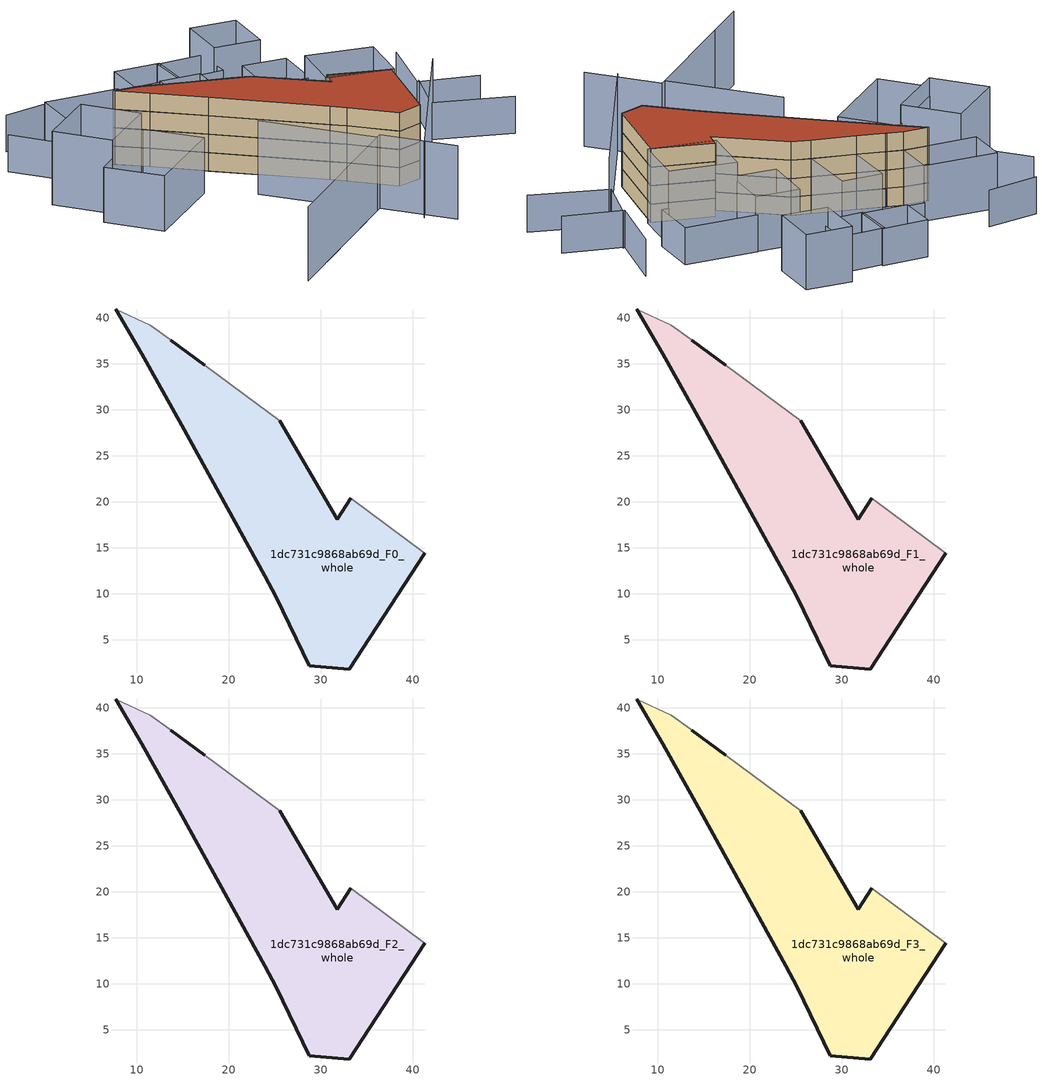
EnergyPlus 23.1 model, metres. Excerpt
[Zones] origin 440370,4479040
1dc731c9868ab69d_F0_whole
 floor ground (EU_floor_Construction): 33.09,1.82 41.33,14.41 33.3,20.39 31.79,18.09 25.57,28.82 23.08,30.67 17.43,34.83 13.73,37.55 13.61,37.64 11.5,39.19 7.73,40.95 10.58,36.1 14.91,28.3 23.94,11.96 25.19,9.63 28.75,2.19 z0
 wall outside (EU_wall_Construction): 13.73,37.55 17.43,34.83 / 25.57,28.82 31.79,18.09 33.3,20.39 / 41.33,14.41 33.09,1.82 28.75,2.19 25.19,9.63 23.94,11.96 14.91,28.3 10.58,36.1 7.73,40.95 z0:3
 wall adiabatic (EU_wall_Construction): 7.73,40.95 11.5,39.19 13.61,37.64 13.73,37.55 / 17.43,34.83 23.08,30.67 25.57,28.82 / 33.3,20.39 41.33,14.41 z0:3
1dc731c9868ab69d_F1_whole
 floor to 1dc731c9868ab69d_F0_whole (EU_floor_Construction): 33.09,1.82 41.33,14.41 33.3,20.39 31.79,18.09 25.57,28.82 23.08,30.67 17.43,34.83 13.73,37.55 13.61,37.64 11.5,39.19 7.73,40.95 10.57,36.1 14.91,28.3 23.94,11.96 25.19,9.63 28.75,2.19 z3
 wall outside (EU_wall_Construction): 13.73,37.55 17.43,34.83 / 25.57,28.82 31.79,18.09 33.3,20.39 / 41.33,14.41 33.09,1.82 28.75,2.19 25.19,9.63 23.94,11.96 14.91,28.3 10.58,36.1 7.73,40.95 z3:6
 wall adiabatic (EU_wall_Construction): 7.73,40.95 11.5,39.19 13.61,37.64 13.73,37.55 / 17.43,34.83 23.08,30.67 25.57,28.82 / 33.3,20.39 41.33,14.41 z3:6
1dc731c9868ab69d_F2_whole
 floor to 1dc731c9868ab69d_F1_whole (EU_floor_Construction): 33.09,1.82 41.33,14.41 33.3,20.39 31.79,18.09 25.57,28.82 23.08,30.67 17.43,34.83 13.73,37.55 13.61,37.64 11.5,39.19 7.73,40.95 10.57,36.1 14.91,28.3 23.94,11.96 25.19,9.63 28.75,2.19 z6
 wall outside (EU_wall_Construction): 13.73,37.55 17.43,34.83 / 25.57,28.82 31.79,18.09 33.3,20.39 / 41.33,14.41 33.09,1.82 28.75,2.19 25.19,9.63 23.94,11.96 14.91,28.3 10.58,36.1 7.73,40.95 z6:9
 wall adiabatic (EU_wall_Construction): 7.73,40.95 11.5,39.19 13.61,37.64 13.73,37.55 / 17.43,34.83 23.08,30.67 25.57,28.82 / 33.3,20.39 41.33,14.41 z6:9
1dc731c9868ab69d_F3_whole
 floor to 1dc731c9868ab69d_F2_whole (EU_floor_Construction): 33.09,1.82 41.33,14.41 33.3,20.39 31.79,18.09 25.57,28.82 23.08,30.67 17.43,34.83 13.73,37.55 13.61,37.64 11.5,39.19 7.73,40.95 10.57,36.1 14.91,28.3 23.94,11.96 25.19,9.63 28.75,2.19 z9
 wall outside (EU_wall_Construction): 13.73,37.55 17.43,34.83 / 25.57,28.82 31.79,18.09 33.3,20.39 / 41.33,14.41 33.09,1.82 28.75,2.19 25.19,9.63 23.94,11.96 14.91,28.3 10.58,36.1 7.73,40.95 z9:12
 wall adiabatic (EU_wall_Construction): 7.73,40.95 11.5,39.19 13.61,37.64 13.73,37.55 / 17.43,34.83 23.08,30.67 25.57,28.82 / 33.3,20.39 41.33,14.41 z9:12
 roof outside (EU_roof_Construction): 25.57,28.82 31.79,18.09 33.3,20.39 41.33,14.41 33.09,1.82 28.75,2.19 25.19,9.63 23.94,11.96 14.91,28.3 10.58,36.1 7.73,40.95 11.5,39.19 13.61,37.64 13.73,37.55 17.43,34.83 23.08,30.67 z12
shading: 7.7,23.03 -7.81,17.77 / -7.81,17.77 -10.99,27.16 / -10.99,27.16 4.52,32.42 / 4.52,32.42 7.7,23.03 / 3.3,50.65 14.4,45.68 / 14.4,45.68 11.5,39.19 / 11.5,39.19 0.4,44.16 / 0.4,44.16 3.3,50.65 / 36.41,26.26 29.81,29.42 / 29.81,29.42 33.56,37.25 / 33.56,37.25 40.16,34.08 / 40.16,34.08 36.41,26.26 / 16.8,33.34 20.81,42.78 / 20.81,42.78 27.09,40.11 / 27.09,40.11 23.08,30.67 / 23.08,30.67 16.8,33.34 / 43.38,41.93 36.44,45.11 / 36.44,45.11 40.03,52.93 / 40.03,52.93 46.97,49.74 / 46.97,49.74 43.38,41.93 z0:9; 12.6,16.5 19.02,-1.52 / 19.02,-1.52 -9.13,-11.55 / 21.39,-8.77 48.56,12.31 / -1.44,-8.79 20.01,-1.15 / 20.01,-1.15 24.23,-13 / -10.6,37.59 0.44,41.24 / 0.44,41.24 3.53,31.91 / 3.53,31.91 -7.52,28.26 / -7.52,28.26 -10.6,37.59 / 37.03,27.84 46.5,22.28 / 46.5,22.28 41.74,14.17 / 41.74,14.17 32.27,19.73 / 32.27,19.73 37.03,27.84 z0:12; -4.62,51.21 -1.16,40.71 / 9.89,54.63 1.26,56.61 / 56.27,2.59 46.15,10.67 / 46.15,10.67 51.93,17.9 / 59.38,12.04 51.34,17.69 / 51.34,17.69 58.34,27.64 / 39.87,34.24 50.95,29.25 / 50.95,29.25 47.59,21.79 / 47.59,21.79 36.51,26.79 / 36.51,26.79 39.87,34.24 / 31.56,52.2 38.58,49.43 / 38.58,49.43 36.03,42.98 / 36.03,42.98 29.02,45.74 / 29.02,45.74 31.56,52.2 / 25.02,55.27 32.09,52.25 / 32.09,52.25 29.38,45.91 / 29.38,45.91 22.31,48.93 / 22.31,48.93 25.02,55.27 z0:6; 33.53,37.08 28.51,26.72 / 28.51,26.72 22.09,29.83 / 22.09,29.83 27.11,40.19 / 27.11,40.19 33.53,37.08 / 11.26,38.64 14.35,45.71 / 14.35,45.71 20.91,42.84 / 20.91,42.84 17.81,35.77 / 17.81,35.77 11.26,38.64 z0:3
[Building]
EU S2 Campaign: North Axis=0; Terrain=City; Solar Distribution=FullExterior
[Site:Location]
Madrid: Latitude=40.5; Longitude=-3.5; Time Zone=1; Elevation=609
[SizingPeriod:WeatherFileDays]
AnnualSizingPeriod: Begin Month=1; Begin Day of Month=1; End Month=12; End Day of Month=31; Day of Week for Start Day=Monday; Use Weather File Daylight Saving Period=No; Use Weather File Rain and Snow Indicators=No
[MATERIAL]
EU_InternalMass_Material: Roughness=MediumRough; Thickness=0.1; Conductivity=1; Density=1800; Specific Heat=900; Thermal Absorptance=0.9; Solar Absorptance=0.7; Visible Absorptance=0.7
[MATERIAL:NOMASS] Roughness=MediumRough; Thermal Absorptance=0.9; Solar Absorptance=0.7; Visible Absorptance=0.7
Name | Thermal Resistance
EU_wall_NoMass | 1.60022
EU_roof_NoMass | 1.57597
EU_floor_NoMass | 0.470652
[CONSTRUCTION]
EU_wall_Construction: EU_wall_NoMass
EU_roof_Construction: EU_roof_NoMass
EU_floor_Construction: EU_floor_NoMass
EU_InternalMass_Construction: EU_InternalMass_Material
[ZONE] Type=1; Multiplier=1; Ceiling Height=autocalculate; Volume=1209.74; Floor Area=autocalculate; Part of Total Floor Area=Yes
1dc731c9868ab69d_F0_whole; 1dc731c9868ab69d_F1_whole; 1dc731c9868ab69d_F2_whole; 1dc731c9868ab69d_F3_whole
[INTERNALMASS] Construction=EU_InternalMass_Construction; Surface Area=403.233
Name | Zone or ZoneList
1dc731c9868ab69d_F0_whole_EU_InternalMass | 1dc731c9868ab69d_F0_whole
1dc731c9868ab69d_F1_whole_EU_InternalMass | 1dc731c9868ab69d_F1_whole
1dc731c9868ab69d_F2_whole_EU_InternalMass | 1dc731c9868ab69d_F2_whole
1dc731c9868ab69d_F3_whole_EU_InternalMass | 1dc731c9868ab69d_F3_whole
[OTHEREQUIPMENT] Fuel Type=Electricity; Design Level Calculation Method=Watts/Area; Power per Zone Floor Area=1; Fraction Latent=0; Fraction Radiant=0; Fraction Lost=0; Carbon Dioxide Generation Rate=0; EndUse Subcategory=EU_Step8_InternalGains
Name | Zone or ZoneList or Space or SpaceList | Schedule
EU_Step8_InternalGain_1dc731c9868ab69d_F0_whole_f000 | 1dc731c9868ab69d_F0_whole | EU_Step8_GainSchedule_1dc731c9868ab69d_F0_whole_f000
EU_Step8_InternalGain_1dc731c9868ab69d_F1_whole_f000 | 1dc731c9868ab69d_F1_whole | EU_Step8_GainSchedule_1dc731c9868ab69d_F1_whole_f000
EU_Step8_InternalGain_1dc731c9868ab69d_F2_whole_f000 | 1dc731c9868ab69d_F2_whole | EU_Step8_GainSchedule_1dc731c9868ab69d_F2_whole_f000
EU_Step8_InternalGain_1dc731c9868ab69d_F3_whole_f000 | 1dc731c9868ab69d_F3_whole | EU_Step8_GainSchedule_1dc731c9868ab69d_F3_whole_f000
[ZONEVENTILATION:DESIGNFLOWRATE] Schedule=EU_AlwaysOn; Design Flow Rate Calculation Method=AirChanges/Hour; Air Changes per Hour=0.480704; Ventilation Type=Natural; Fan Pressure Rise=0; Fan Total Efficiency=1; Constant Term Coefficient=1; Temperature Term Coefficient=0; Velocity Term Coefficient=0; Velocity Squared Term Coefficient=0; Minimum Indoor Temperature=-100; Maximum Indoor Temperature=100; Delta Temperature=-100; Minimum Outdoor Temperature=-100; Maximum Outdoor Temperature=100; Maximum Wind Speed=40
Name | Zone or ZoneList or Space or SpaceList
EU_ConstantAir_1dc731c9868ab69d_F0_whole | 1dc731c9868ab69d_F0_whole
EU_ConstantAir_1dc731c9868ab69d_F1_whole | 1dc731c9868ab69d_F1_whole
EU_ConstantAir_1dc731c9868ab69d_F2_whole | 1dc731c9868ab69d_F2_whole
EU_ConstantAir_1dc731c9868ab69d_F3_whole | 1dc731c9868ab69d_F3_whole
[HVACTEMPLATE:THERMOSTAT] Constant Heating Setpoint=20; Constant Cooling Setpoint=50
EU_HeatOnly_1dc731c9868ab69d_F0_whole; EU_HeatOnly_1dc731c9868ab69d_F1_whole; EU_HeatOnly_1dc731c9868ab69d_F2_whole; EU_HeatOnly_1dc731c9868ab69d_F3_whole
[HVACTEMPLATE:ZONE:IDEALLOADSAIRSYSTEM] System Availability Schedule=EU_AlwaysOn; Maximum Heating Supply Air Temperature=50; Minimum Cooling Supply Air Temperature=13; Maximum Heating Supply Air Humidity Ratio=0.0156; Minimum Cooling Supply Air Humidity Ratio=0.0077; Heating Limit=NoLimit; Cooling Limit=NoLimit; Heating Availability Schedule=EU_AlwaysOn; Cooling Availability Schedule=EU_CoolingOff; Dehumidification Control Type=ConstantSensibleHeatRatio; Cooling Sensible Heat Ratio=0.7; Dehumidification Setpoint=60; Humidification Control Type=None; Humidification Setpoint=30; Outdoor Air Method=None; Outdoor Air Flow Rate per Person=0.00944; Outdoor Air Flow Rate per Zone Floor Area=0; Outdoor Air Flow Rate per Zone=0; Demand Controlled Ventilation Type=None; Outdoor Air Economizer Type=NoEconomizer; Heat Recovery Type=None; Sensible Heat Recovery Effectiveness=0.7; Latent Heat Recovery Effectiveness=0.65
Name | Template Thermostat
1dc731c9868ab69d_F0_whole | EU_HeatOnly_1dc731c9868ab69d_F0_whole
1dc731c9868ab69d_F1_whole | EU_HeatOnly_1dc731c9868ab69d_F1_whole
1dc731c9868ab69d_F2_whole | EU_HeatOnly_1dc731c9868ab69d_F2_whole
1dc731c9868ab69d_F3_whole | EU_HeatOnly_1dc731c9868ab69d_F3_whole
[SIZING:ZONE] Zone Cooling Design Supply Air Temperature Input Method=SupplyAirTemperature; Zone Cooling Design Supply Air Temperature=13; Zone Heating Design Supply Air Temperature Input Method=SupplyAirTemperature; Zone Heating Design Supply Air Temperature=50; Zone Cooling Design Supply Air Humidity Ratio=0.008; Zone Heating Design Supply Air Humidity Ratio=0.008; Cooling Design Air Flow Method=DesignDay; Cooling Design Air Flow Rate=0; Cooling Minimum Air Flow per Zone Floor Area=0.000762; Cooling Minimum Air Flow=0; Cooling Minimum Air Flow Fraction=0.2; Heating Design Air Flow Method=DesignDay; Heating Design Air Flow Rate=0; Heating Maximum Air Flow per Zone Floor Area=0.002032; Heating Maximum Air Flow=0.141576; Heating Maximum Air Flow Fraction=0.3; Account for Dedicated Outdoor Air System=No; Dedicated Outdoor Air System Control Strategy=NeutralSupplyAir; Dedicated Outdoor Air Low Setpoint Temperature for Design=autosize; Dedicated Outdoor Air High Setpoint Temperature for Design=autosize; Zone Load Sizing Method=Sensible Load Only No Latent Load; Zone Latent Cooling Design Supply Air Humidity Ratio Input Method=HumidityRatioDifference; Zone Cooling Design Supply Air Humidity Ratio Difference=0.005; Zone Latent Heating Design Supply Air Humidity Ratio Input Method=HumidityRatioDifference; Zone Humidification Design Supply Air Humidity Ratio Difference=0.005
1dc731c9868ab69d_F0_whole; 1dc731c9868ab69d_F1_whole; 1dc731c9868ab69d_F2_whole; 1dc731c9868ab69d_F3_whole
[SCHEDULE:CONSTANT]
Name | Hourly Value
EU_AlwaysOn | 1
EU_CoolingOff | 0
[SCHEDULE:FILE] Column Number=1; Rows to Skip at Top=0; Number of Hours of Data=8760; Column Separator=Comma; Interpolate to Timestep=No; Minutes per Item=60; Adjust Schedule for Daylight Savings=Yes
Name | File
EU_Step8_GainSchedule_1dc731c9868ab69d_F0_whole_f000 | ../../schedules/1dc731c9868ab69d/1dc731c9868ab69d_F0_whole_f000_gain.csv
EU_Step8_GainSchedule_1dc731c9868ab69d_F1_whole_f000 | ../../schedules/1dc731c9868ab69d/1dc731c9868ab69d_F1_whole_f000_gain.csv
EU_Step8_GainSchedule_1dc731c9868ab69d_F2_whole_f000 | ../../schedules/1dc731c9868ab69d/1dc731c9868ab69d_F2_whole_f000_gain.csv
EU_Step8_GainSchedule_1dc731c9868ab69d_F3_whole_f000 | ../../schedules/1dc731c9868ab69d/1dc731c9868ab69d_F3_whole_f000_gain.csv
